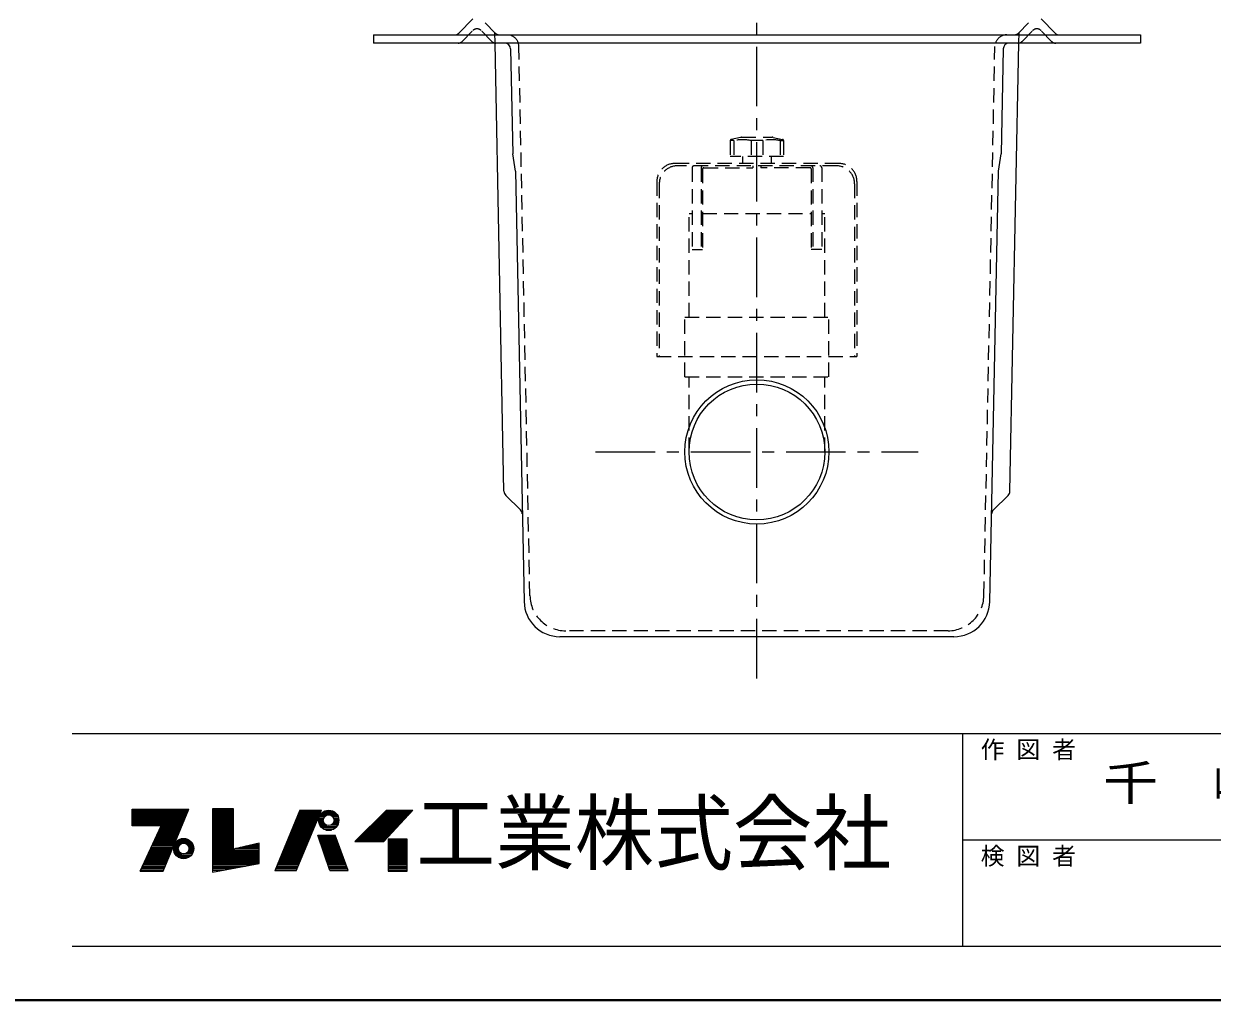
# Model space of a CAD drawing. Units: millimetres at full size, sheet at 1:10; details may follow other scales. Extents: x -2096 to 1954, y -1403 to 1407.
# Drawn here: x -112 to 886, y -1403 to -584 of the extents above; entities that cross this region are included whole.
import ezdxf
from ezdxf.enums import TextEntityAlignment as Align

# ---------------------------------------------------------------- set-up
doc = ezdxf.new("R2010")
doc.units = ezdxf.units.MM
doc.header["$LTSCALE"] = 10
doc.linetypes.add('CHAIN1', pattern=[8, 5, -1, 1, -1])
doc.linetypes.add('DASHED1', pattern=[1.8, 1.2, -0.6])
doc.layers.add('0-0_ﾚｲﾔ1', color=4, linetype='Continuous', lineweight=9)
doc.styles.add('ＭＳ ゴシック', font='')
doc.styles.get('ＭＳ ゴシック').set_extended_font_data('MS Gothic')

msp = doc.modelspace()

# ---------------------------------------------------------------- linework, layer by layer
at = {"layer": '0-0_ﾚｲﾔ1', "linetype": 'CHAIN1'}
for p, q in [((503.99, -1133.12), (503.99, -353.12)), ((368.49, -943.12), (639.49, -943.12))]:
    msp.add_line(p, q, dxfattribs=at)
at = {"layer": '0-0_ﾚｲﾔ1', "color": 7, "lineweight": 18}
for p, q in [((253.67, -591.62), (265.41, -579.62)), ((754.31, -591.62), (742.56, -579.62)), ((297.22, -605.02), (298.99, -693.12)), ((710.75, -605.02), (708.99, -693.12)), ((301.28, -707.55), (298.99, -693.12)), ((706.7, -707.55), (708.99, -693.12)), ((301.28, -707.55), (308.54, -1068.67)), ((699.48, -1068.72), (706.7, -707.55)), ((669.44, -1098.12), (338.54, -1098.12)), ((-20.58, -1243.32), (26.83, -1243.32)), ((-20.58, -1243.74), (26.65, -1243.74)), ((-20.58, -1244.37), (26.39, -1244.37)), ((-20.58, -1245), (26.13, -1245)), ((-20.58, -1245.63), (25.87, -1245.63)), ((-20.58, -1246.47), (25.52, -1246.47)), ((25.26, -1247.1), (-20.58, -1247.1)), ((5.46, -1294.98), (27.09, -1242.69)), ((47.04, -1242.48), (47.04, -1295.61)), ((64.47, -1242.48), (47.04, -1242.48)), ((47.04, -1243.32), (64.47, -1243.32)), ((47.04, -1243.74), (64.47, -1243.74)), ((47.04, -1244.37), (64.47, -1244.37)), ((47.04, -1245), (64.47, -1245)), ((47.04, -1245.63), (64.47, -1245.63)), ((47.04, -1246.47), (64.47, -1246.47)), ((47.04, -1247.1), (64.47, -1247.1)), ((120.33, -1243.53), (99.33, -1294.56)), ((117.18, -1294.56), (138.39, -1243.53)), ((118.86, -1247.1), (136.9, -1247.1)), ((119.12, -1246.47), (137.16, -1246.47)), ((119.46, -1245.63), (137.51, -1245.63)), ((119.72, -1245), (137.76, -1245)), ((119.98, -1244.37), (138.04, -1244.37)), ((120.33, -1243.53), (138.39, -1243.53)), ((137.63, -1247.1), (151.32, -1247.1)), ((138.34, -1246.26), (150.61, -1246.26)), ((139.55, -1245.21), (149.4, -1245.21)), ((141.03, -1244.37), (147.92, -1244.37)), ((189.42, -1247.1), (211.93, -1247.1)), ((190.05, -1246.47), (212.52, -1246.47)), ((190.68, -1269.99), (215.25, -1243.53)), ((190.89, -1245.63), (213.3, -1245.63)), ((191.52, -1245), (213.88, -1245)), ((192.15, -1244.37), (214.47, -1244.37)), ((-20.58, -1247.73), (25, -1247.73)), ((-20.58, -1248.36), (24.74, -1248.36)), ((-20.58, -1248.99), (24.48, -1248.99)), ((-20.58, -1249.62), (24.22, -1249.62)), ((-20.58, -1250.04), (24.05, -1250.04)), ((-20.58, -1250.88), (23.7, -1250.88)), ((-20.58, -1251.51), (23.44, -1251.51)), ((-20.58, -1252.14), (23.18, -1252.14)), ((-20.58, -1252.77), (22.92, -1252.77)), ((-20.58, -1253.4), (22.66, -1253.4)), ((-20.58, -1254.03), (22.4, -1254.03)), ((-20.58, -1254.66), (22.13, -1254.66)), ((-20.58, -1255.29), (21.87, -1255.29)), ((-20.58, -1255.92), (21.61, -1255.92)), ((3.78, -1256.76), (-20.58, -1256.76)), ((-13.86, -1294.98), (3.78, -1256.76)), ((21.27, -1256.76), (3.78, -1256.76)), ((47.04, -1247.73), (64.47, -1247.73)), ((47.04, -1248.36), (64.47, -1248.36)), ((47.04, -1248.99), (64.47, -1248.99)), ((47.04, -1249.62), (64.47, -1249.62)), ((47.04, -1250.04), (64.47, -1250.04)), ((47.04, -1250.88), (64.47, -1250.88)), ((47.04, -1251.51), (64.47, -1251.51)), ((47.04, -1252.14), (64.47, -1252.14)), ((47.04, -1252.77), (64.47, -1252.77)), ((47.04, -1253.4), (64.47, -1253.4)), ((47.04, -1254.03), (64.47, -1254.03)), ((47.04, -1254.66), (64.47, -1254.66)), ((47.04, -1255.29), (64.47, -1255.29)), ((47.04, -1255.92), (64.47, -1255.92)), ((47.04, -1256.76), (64.47, -1256.76)), ((114.88, -1256.76), (132.89, -1256.76)), ((115.23, -1255.92), (133.24, -1255.92)), ((115.49, -1255.29), (133.5, -1255.29)), ((115.75, -1254.66), (133.76, -1254.66)), ((116.01, -1254.03), (134.02, -1254.03)), ((116.26, -1253.4), (134.28, -1253.4)), ((116.55, -1252.77), (134.55, -1252.77)), ((116.78, -1252.14), (134.81, -1252.14)), ((117.04, -1251.51), (135.07, -1251.51)), ((117.3, -1250.88), (135.33, -1250.88)), ((117.65, -1250.04), (135.68, -1250.04)), ((117.82, -1249.62), (135.85, -1249.62)), ((118.08, -1248.99), (136.12, -1248.99)), ((118.34, -1248.36), (136.38, -1248.36)), ((118.6, -1247.73), (136.64, -1247.73)), ((135.98, -1252.14), (139.98, -1252.14)), ((136.02, -1251.3), (140.06, -1251.3)), ((136.04, -1253.19), (140.1, -1253.19)), ((136.19, -1250.25), (140.39, -1250.25)), ((136.24, -1254.24), (140.5, -1254.24)), ((136.58, -1248.99), (141.26, -1248.99)), ((136.58, -1255.29), (141.26, -1255.29)), ((136.97, -1248.15), (142.4, -1248.15)), ((137.09, -1256.34), (142.86, -1256.34)), ((151.87, -1256.34), (146.09, -1256.34)), ((151.98, -1248.15), (146.56, -1248.15)), ((152.37, -1248.99), (147.69, -1248.99)), ((152.37, -1255.29), (147.69, -1255.29)), ((152.71, -1254.24), (148.46, -1254.24)), ((152.76, -1250.25), (148.56, -1250.25)), ((152.91, -1253.19), (148.85, -1253.19)), ((152.93, -1251.3), (148.9, -1251.3)), ((148.98, -1252.14), (152.98, -1252.14)), ((179.76, -1256.76), (202.96, -1256.76)), ((180.6, -1255.92), (203.74, -1255.92)), ((181.23, -1255.29), (204.33, -1255.29)), ((181.86, -1254.66), (204.91, -1254.66)), ((182.49, -1254.03), (205.5, -1254.03)), ((183.12, -1253.4), (206.08, -1253.4)), ((183.75, -1252.77), (206.67, -1252.77)), ((184.38, -1252.14), (207.25, -1252.14)), ((185.01, -1251.51), (207.9, -1251.51)), ((185.64, -1250.88), (208.42, -1250.88)), ((186.48, -1250.04), (209.2, -1250.04)), ((186.9, -1249.62), (209.59, -1249.62)), ((187.53, -1248.99), (210.18, -1248.99)), ((188.16, -1248.36), (210.76, -1248.36)), ((188.79, -1247.73), (211.35, -1247.73)), ((17.1, -1266.84), (-0.88, -1266.84)), ((17.44, -1266), (-0.49, -1266)), ((0, -1264.95), (17.88, -1264.95)), ((18.23, -1264.11), (0.38, -1264.11)), ((18.57, -1263.27), (0.84, -1263.27)), ((1.26, -1262.22), (19.01, -1262.22)), ((19.36, -1261.38), (1.64, -1261.38)), ((19.79, -1260.33), (2.13, -1260.33)), ((20.05, -1259.7), (2.42, -1259.7)), ((20.4, -1258.86), (2.81, -1258.86)), ((20.66, -1258.23), (3.1, -1258.23)), ((21.01, -1257.39), (3.49, -1257.39)), ((47.04, -1257.39), (64.47, -1257.39)), ((47.04, -1258.23), (64.47, -1258.23)), ((47.04, -1258.86), (64.47, -1258.86)), ((47.04, -1259.7), (64.47, -1259.7)), ((47.04, -1260.33), (64.47, -1260.33)), ((47.04, -1261.38), (64.47, -1261.38)), ((47.04, -1262.22), (64.47, -1262.22)), ((47.04, -1263.27), (64.47, -1263.27)), ((47.04, -1264.11), (64.47, -1264.11)), ((47.04, -1264.95), (64.47, -1264.95)), ((47.04, -1266), (64.47, -1266)), ((47.04, -1266.84), (64.47, -1266.84)), ((110.73, -1266.84), (128.7, -1266.84)), ((111.09, -1266), (129.05, -1266)), ((111.51, -1264.95), (129.48, -1264.95)), ((111.86, -1264.11), (129.83, -1264.11)), ((112.2, -1263.27), (130.18, -1263.27)), ((112.63, -1262.22), (130.62, -1262.22)), ((112.98, -1261.38), (130.97, -1261.38)), ((113.41, -1260.33), (131.4, -1260.33)), ((113.67, -1259.7), (131.67, -1259.7)), ((114.02, -1258.86), (132.01, -1258.86)), ((114.28, -1258.23), (132.28, -1258.23)), ((114.62, -1257.39), (132.63, -1257.39)), ((135.31, -1264.95), (150.01, -1264.95)), ((135.67, -1266), (150.4, -1266)), ((135.97, -1266.84), (150.71, -1266.84)), ((137.79, -1257.39), (151.16, -1257.39)), ((138.55, -1258.23), (150.41, -1258.23)), ((140.21, -1259.49), (148.75, -1259.49)), ((142.2, -1260.33), (146.75, -1260.33)), ((160.86, -1294.35), (149.94, -1264.74)), ((169.68, -1266.84), (193.6, -1266.84)), ((170.52, -1266), (194.38, -1266)), ((171.57, -1264.95), (195.36, -1264.95)), ((172.41, -1264.11), (196.14, -1264.11)), ((173.25, -1263.27), (196.92, -1263.27)), ((174.3, -1262.22), (197.89, -1262.22)), ((175.14, -1261.38), (198.67, -1261.38)), ((176.19, -1260.33), (199.65, -1260.33)), ((176.82, -1259.7), (200.23, -1259.7)), ((177.66, -1258.86), (201.01, -1258.86)), ((178.29, -1258.23), (201.6, -1258.23)), ((179.13, -1257.39), (202.38, -1257.39)), ((12.93, -1276.92), (-5.53, -1276.92)), ((13.36, -1275.87), (-5.04, -1275.87)), ((-4.66, -1275.03), (13.71, -1275.03)), ((14.14, -1273.98), (-4.17, -1273.98)), ((14.66, -1272.72), (-3.59, -1272.72)), ((15.1, -1271.67), (-3.11, -1271.67)), ((15.45, -1270.83), (-2.72, -1270.83)), ((15.88, -1269.78), (-2.23, -1269.78)), ((-1.85, -1268.94), (16.23, -1268.94)), ((16.66, -1267.89), (-1.36, -1267.89)), ((14.18, -1275.87), (18.18, -1275.87)), ((14.22, -1275.03), (18.26, -1275.03)), ((14.24, -1276.92), (18.3, -1276.92)), ((14.39, -1273.98), (18.59, -1273.98)), ((14.78, -1272.72), (19.46, -1272.72)), ((15.29, -1271.67), (21.06, -1271.67)), ((15.83, -1270.83), (29.52, -1270.83)), ((16.75, -1269.78), (28.61, -1269.78)), ((17.75, -1268.94), (27.6, -1268.94)), ((19.75, -1267.89), (25.6, -1267.89)), ((30.07, -1271.67), (24.29, -1271.67)), ((30.57, -1272.72), (25.89, -1272.72)), ((30.96, -1273.98), (26.76, -1273.98)), ((31.11, -1276.92), (27.05, -1276.92)), ((31.13, -1275.03), (27.1, -1275.03)), ((27.18, -1275.87), (31.18, -1275.87)), ((47.04, -1267.89), (64.47, -1267.89)), ((47.04, -1268.94), (64.47, -1268.94)), ((47.04, -1269.78), (64.47, -1269.78)), ((47.04, -1270.83), (64.47, -1270.83)), ((47.04, -1271.67), (64.47, -1271.67)), ((47.04, -1272.72), (64.47, -1272.72)), ((47.04, -1273.98), (64.47, -1273.98)), ((47.04, -1275.03), (64.47, -1275.03)), ((47.04, -1275.87), (64.47, -1275.87)), ((47.04, -1276.92), (86.1, -1276.92)), ((86.1, -1275.87), (66.35, -1275.87)), ((86.1, -1275.03), (70.11, -1275.03)), ((86.1, -1273.98), (74.81, -1273.98)), ((86.1, -1272.72), (80.45, -1272.72)), ((106.59, -1276.92), (124.51, -1276.92)), ((107.02, -1275.87), (124.95, -1275.87)), ((107.36, -1275.03), (125.29, -1275.03)), ((107.8, -1273.98), (125.73, -1273.98)), ((108.31, -1272.72), (126.25, -1272.72)), ((108.75, -1271.67), (126.69, -1271.67)), ((109.09, -1270.83), (127.04, -1270.83)), ((109.52, -1269.78), (127.48, -1269.78)), ((109.87, -1268.94), (127.82, -1268.94)), ((110.3, -1267.89), (128.26, -1267.89)), ((136.33, -1267.89), (151.1, -1267.89)), ((136.7, -1268.94), (151.49, -1268.94)), ((136.99, -1269.78), (151.79, -1269.78)), ((137.35, -1270.83), (152.18, -1270.83)), ((137.64, -1271.67), (152.49, -1271.67)), ((138.01, -1272.72), (152.88, -1272.72)), ((138.45, -1273.98), (153.34, -1273.98)), ((138.81, -1275.03), (153.73, -1275.03)), ((139.1, -1275.87), (154.04, -1275.87)), ((139.47, -1276.92), (154.43, -1276.92)), ((166.53, -1269.99), (190.68, -1269.99)), ((167.58, -1268.94), (191.65, -1268.94)), ((168.63, -1267.89), (192.63, -1267.89)), ((194.46, -1268.94), (210.42, -1268.94)), ((194.46, -1269.78), (210.42, -1269.78)), ((194.46, -1270.83), (210.42, -1270.83)), ((194.46, -1271.67), (210.42, -1271.67)), ((194.46, -1272.72), (210.42, -1272.72)), ((194.46, -1273.98), (210.42, -1273.98)), ((194.46, -1275.03), (210.42, -1275.03)), ((194.46, -1275.87), (210.42, -1275.87)), ((194.46, -1276.92), (210.42, -1276.92)), ((8.76, -1287), (-10.18, -1287)), ((9.1, -1286.16), (-9.79, -1286.16)), ((9.54, -1285.11), (-9.31, -1285.11)), ((9.97, -1284.06), (-8.82, -1284.06)), ((10.41, -1283.01), (-8.34, -1283.01)), ((10.84, -1281.96), (-7.85, -1281.96)), ((11.19, -1281.12), (-7.47, -1281.12)), ((11.62, -1280.07), (-6.98, -1280.07)), ((12.06, -1279.02), (-6.5, -1279.02)), ((12.58, -1277.76), (-5.88, -1277.76)), ((14.39, -1277.76), (18.59, -1277.76)), ((14.78, -1279.02), (19.46, -1279.02)), ((15.29, -1280.07), (21.06, -1280.07)), ((15.99, -1281.12), (29.36, -1281.12)), ((16.75, -1281.96), (28.61, -1281.96)), ((18.06, -1283.01), (27.29, -1283.01)), ((20.4, -1284.06), (24.95, -1284.06)), ((30.07, -1280.07), (24.29, -1280.07)), ((30.57, -1279.02), (25.89, -1279.02)), ((30.96, -1277.76), (26.76, -1277.76)), ((47.04, -1277.76), (86.1, -1277.76)), ((47.04, -1279.02), (86.1, -1279.02)), ((47.04, -1280.07), (86.1, -1280.07)), ((47.04, -1281.12), (86.1, -1281.12)), ((47.04, -1281.96), (86.1, -1281.96)), ((47.04, -1283.01), (86.1, -1283.01)), ((47.04, -1284.06), (86.1, -1284.06)), ((47.04, -1285.11), (86.1, -1285.11)), ((47.04, -1286.16), (86.1, -1286.16)), ((47.04, -1287), (86.1, -1287)), ((102.44, -1287), (120.32, -1287)), ((102.78, -1286.16), (120.67, -1286.16)), ((103.22, -1285.11), (121.1, -1285.11)), ((103.65, -1284.06), (121.54, -1284.06)), ((104.08, -1283.01), (121.98, -1283.01)), ((104.51, -1281.96), (122.41, -1281.96)), ((104.86, -1281.12), (122.76, -1281.12)), ((105.29, -1280.07), (123.2, -1280.07)), ((105.72, -1279.02), (123.64, -1279.02)), ((106.24, -1277.76), (124.16, -1277.76)), ((139.76, -1277.76), (154.74, -1277.76)), ((140.2, -1279.02), (155.2, -1279.02)), ((140.56, -1280.07), (155.59, -1280.07)), ((140.91, -1281.12), (155.98, -1281.12)), ((141.22, -1281.96), (156.29, -1281.96)), ((141.59, -1283.01), (156.67, -1283.01)), ((141.95, -1284.06), (157.06, -1284.06)), ((142.32, -1285.11), (157.45, -1285.11)), ((142.68, -1286.16), (157.84, -1286.16)), ((142.97, -1287), (158.15, -1287)), ((194.46, -1277.76), (210.42, -1277.76)), ((194.46, -1279.02), (210.42, -1279.02)), ((194.46, -1280.07), (210.42, -1280.07)), ((194.46, -1281.12), (210.42, -1281.12)), ((194.46, -1281.96), (210.42, -1281.96)), ((194.46, -1283.01), (210.42, -1283.01)), ((194.46, -1284.06), (210.42, -1284.06)), ((194.46, -1285.11), (210.42, -1285.11)), ((194.46, -1286.16), (210.42, -1286.16)), ((194.46, -1287), (210.42, -1287)), ((-13.86, -1294.98), (5.46, -1294.98)), ((5.89, -1293.93), (-13.38, -1293.93)), ((6.41, -1292.67), (-12.8, -1292.67)), ((6.85, -1291.62), (-12.31, -1291.62)), ((7.28, -1290.57), (-11.83, -1290.57)), ((7.8, -1289.31), (-11.25, -1289.31)), ((8.24, -1288.26), (-10.76, -1288.26)), ((47.04, -1288.26), (86.1, -1288.26)), ((47.04, -1289.31), (81.5, -1289.31)), ((47.04, -1290.57), (74.61, -1290.57)), ((47.04, -1291.62), (68.86, -1291.62)), ((47.04, -1292.67), (63.12, -1292.67)), ((47.04, -1293.93), (56.23, -1293.93)), ((117.18, -1294.56), (99.33, -1294.56)), ((99.59, -1293.93), (117.44, -1293.93)), ((100.1, -1292.67), (117.96, -1292.67)), ((100.54, -1291.62), (118.4, -1291.62)), ((100.97, -1290.57), (118.83, -1290.57)), ((101.49, -1289.31), (119.36, -1289.31)), ((101.92, -1288.26), (119.79, -1288.26)), ((143.41, -1288.26), (158.61, -1288.26)), ((143.85, -1289.31), (159, -1289.31)), ((144.21, -1290.57), (159.46, -1290.57)), ((144.58, -1291.62), (159.85, -1291.62)), ((144.94, -1292.67), (160.24, -1292.67)), ((145.38, -1293.93), (160.7, -1293.93)), ((145.53, -1294.35), (160.86, -1294.35)), ((194.46, -1288.26), (210.42, -1288.26)), ((194.46, -1289.31), (210.42, -1289.31)), ((194.46, -1290.57), (210.42, -1290.57)), ((194.46, -1291.62), (210.42, -1291.62)), ((194.46, -1292.67), (210.42, -1292.67)), ((194.46, -1293.93), (210.42, -1293.93))]:
    msp.add_line(p, q, dxfattribs=at)
at = {"layer": '0-0_ﾚｲﾔ1', "linetype": 'DASHED1'}
for p, q in [((284.31, -591.62), (272.56, -579.62)), ((723.67, -591.62), (735.41, -579.62)), ((256.61, -598.62), (265.41, -589.63)), ((281.36, -598.62), (272.56, -589.63)), ((284.12, -600.12), (283.95, -591.25)), ((723.85, -600.12), (724.03, -591.25)), ((726.61, -598.62), (735.41, -589.63)), ((751.36, -598.62), (742.56, -589.63)), ((313.4, -1063.72), (304.18, -602.92)), ((694.58, -1063.72), (703.79, -602.92)), ((481.59, -681.93), (481.59, -695.12)), ((484.59, -681.93), (481.59, -681.93)), ((490.29, -679.21), (482.38, -680.95)), ((484.59, -681.93), (484.59, -695.12)), ((491.15, -679.12), (516.83, -679.12)), ((499.15, -681.93), (499.15, -695.12)), ((508.83, -681.93), (499.15, -681.93)), ((508.83, -681.93), (508.83, -695.12)), ((517.68, -679.21), (525.6, -680.95)), ((523.39, -681.93), (523.39, -695.12)), ((526.38, -695.12), (481.59, -695.12)), ((491.99, -695.12), (491.99, -701.12)), ((515.99, -695.12), (515.99, -701.12)), ((572.99, -701.12), (434.99, -701.12)), ((570.99, -703.12), (436.99, -703.12)), ((449.58, -704.62), (449.58, -773.12)), ((457.08, -704.62), (457.08, -773.12)), ((458.37, -705.62), (458.37, -773.12)), ((459.37, -704.62), (500.59, -704.62)), ((500.59, -703.12), (500.59, -704.62)), ((507.38, -703.12), (507.38, -704.62)), ((548.6, -704.62), (507.38, -704.62)), ((549.6, -705.62), (549.6, -773.12)), ((550.9, -704.62), (550.9, -773.12)), ((558.4, -704.62), (558.4, -773.12)), ((419.99, -716.12), (419.99, -863.12)), ((421.99, -718.12), (421.99, -863.12)), ((585.99, -718.12), (585.99, -863.12)), ((587.99, -716.12), (587.99, -863.12)), ((446.99, -743.12), (449.58, -743.12)), ((446.99, -830.12), (446.99, -743.12)), ((458.37, -743.12), (549.6, -743.12)), ((558.4, -743.12), (560.99, -743.12)), ((560.99, -830.12), (560.99, -743.12)), ((449.58, -773.12), (458.37, -773.12)), ((558.4, -773.12), (549.6, -773.12)), ((443.49, -830.12), (564.49, -830.12)), ((443.49, -880.12), (443.49, -830.12)), ((564.49, -880.12), (564.49, -830.12)), ((419.99, -863.12), (587.99, -863.12)), ((443.49, -880.12), (564.49, -880.12)), ((446.99, -943.12), (446.99, -880.12)), ((560.99, -943.12), (560.99, -880.12)), ((664.53, -1093.12), (343.45, -1093.12))]:
    msp.add_line(p, q, dxfattribs=at)
at = {"layer": '0-0_ﾚｲﾔ1', "color": 5, "lineweight": 25}
msp.add_line((181.99, -593.12), (181.99, -600.12), dxfattribs=at)
at = {"layer": '0-0_ﾚｲﾔ1'}
for p, q in [((291.64, -976.1), (284.12, -600.12)), ((716.33, -976.1), (723.85, -600.12)), ((305.5, -991.69), (293.14, -979.55)), ((702.48, -991.69), (714.84, -979.55))]:
    msp.add_line(p, q, dxfattribs=at)
at = {"layer": '0-0_ﾚｲﾔ1', "color": 6, "lineweight": 25}
for p, q in [((1908.99, -1179.55), (-71.01, -1179.55)), ((676.84, -1358.12), (676.84, -1179.55)), ((1908.99, -1268.84), (676.84, -1268.84)), ((1908.99, -1358.12), (-71.01, -1358.12))]:
    msp.add_line(p, q, dxfattribs=at)
at = {"layer": '0-0_ﾚｲﾔ1', "color": 1, "lineweight": 40}
msp.add_line((1953.99, -1403.12), (-2096.01, -1403.12), dxfattribs=at)
at = {"layer": '0-0_ﾚｲﾔ1', "color": 5, "lineweight": 25}
msp.add_lwpolyline([(181.99, -593.12), (825.99, -593.12), (825.99, -600.12), (181.99, -600.12)], dxfattribs=at)
at = {"layer": '0-0_ﾚｲﾔ1', "linetype": 'DASHED1'}
msp.add_lwpolyline([(523.39, -681.93), (526.38, -681.93), (526.38, -695.12)], dxfattribs=at)
at = {"layer": '0-0_ﾚｲﾔ1', "color": 7, "lineweight": 18}
for points in [[(-20.58, -1256.76), (-20.58, -1242.69), (27.09, -1242.69)], [(47.04, -1295.61), (86.1, -1288.47), (86.1, -1271.46), (64.47, -1276.29), (64.47, -1242.48)], [(166.53, -1269.99), (192.99, -1243.53), (215.25, -1243.53)], [(145.53, -1294.35), (135.24, -1264.74), (149.94, -1264.74)]]:
    msp.add_lwpolyline(points, dxfattribs=at)
msp.add_lwpolyline([(194.46, -1267.89), (194.46, -1294.98), (210.42, -1294.98), (210.42, -1267.89)], close=True, dxfattribs=at)
at = {"layer": '0-0_ﾚｲﾔ1', "color": 5, "lineweight": 25}
for radius in [60.5, 57]:
    msp.add_circle((503.99, -943.12), radius, dxfattribs=at)
at = {"layer": '0-0_ﾚｲﾔ1', "color": 7, "lineweight": 18}
for centre, radius in [((144.48, -1252.14), 8.5), ((144.48, -1252.14), 4.5), ((22.68, -1275.87), 8.5), ((22.68, -1275.87), 4.5)]:
    msp.add_circle(centre, radius, dxfattribs=at)
at = {"layer": '0-0_ﾚｲﾔ1', "linetype": 'DASHED1'}
for centre, radius, start, end in [((268.99, -593.13), 5, 44.3947, 135.6053), ((738.99, -593.13), 5, 44.3947, 135.6053), ((253.04, -595.12), 5, 270, 315.6053), ((284.94, -595.12), 5, 224.3947, 270), ((287.88, -588.12), 5, 224.3947, 270), ((294.19, -603.12), 10, 1.14576, 90), ((713.79, -603.12), 10, 90, 178.85424), ((720.1, -588.12), 5, 270, 315.6053), ((723.04, -595.12), 5, 270, 315.6053), ((754.94, -595.12), 5, 224.3947, 270), ((482.59, -681.93), 1, 102.36697, 180), ((491.87, -714.47), 33.35, 77.38992, 102.61008), ((491.15, -683.12), 4, 90, 102.36697), ((516.11, -714.47), 33.35, 77.38992, 102.61008), ((516.83, -683.12), 4, 77.63303, 90), ((525.38, -681.93), 1, 0, 77.63303), ((434.99, -716.12), 15, 90, 180), ((436.99, -718.12), 15, 90, 180), ((451.08, -704.62), 1.5, 90, 180), ((458.58, -704.62), 1.5, 90, 180), ((459.37, -705.62), 1, 90, 180), ((548.6, -705.62), 1, 0, 90), ((549.4, -704.62), 1.5, 0, 90), ((556.9, -704.62), 1.5, 0, 90), ((570.99, -718.12), 15, 0, 90), ((572.99, -716.12), 15, 0, 90), ((343.45, -1063.12), 30, 181.04163, 270), ((664.53, -1063.12), 30, 270, 358.95837)]:
    msp.add_arc(centre, radius, start, end, dxfattribs=at)
at = {"layer": '0-0_ﾚｲﾔ1', "color": 7, "lineweight": 18}
for centre, radius, start, end in [((250.1, -588.12), 5, 270, 315.6053), ((757.88, -588.12), 5, 224.3947, 270), ((292.23, -605.12), 5, 1.14576, 90), ((715.75, -605.12), 5, 90, 178.85424), ((338.54, -1068.12), 30, 181.04163, 270), ((669.44, -1068.12), 30, 270, 358.95837)]:
    msp.add_arc(centre, radius, start, end, dxfattribs=at)
at = {"layer": '0-0_ﾚｲﾔ1'}
for centre, start, end in [((296.64, -975.99), 181.2499, 225.52081), ((711.33, -975.99), 314.47919, 358.7501), ((301.99, -995.26), 1.04163, 45.52081), ((705.98, -995.26), 134.47919, 178.95837)]:
    msp.add_arc(centre, 5, start, end, dxfattribs=at)

# ---------------------------------------------------------------- texts
at = {"layer": '0-0_ﾚｲﾔ1', "color": 7, "style": 'ＭＳ ゴシック'}
for s, p in [('作 図 者', (691.84, -1204.55)), ('検 図 者', (691.84, -1293.84))]:
    msp.add_text(s, height=14.66, dxfattribs=at).set_placement(p, align=Align.BOTTOM_LEFT)
for s, height, width, p in [('千\u3000崎', 29.33, 1.15, (794.7, -1244.19)), ('工業株式会社', 51.32, 0.95, (217.92, -1303.84))]:
    msp.add_text(s, height=height, dxfattribs=dict(at, width=width)).set_placement(p, align=Align.BOTTOM_LEFT)

doc.saveas('drawing.dxf')
